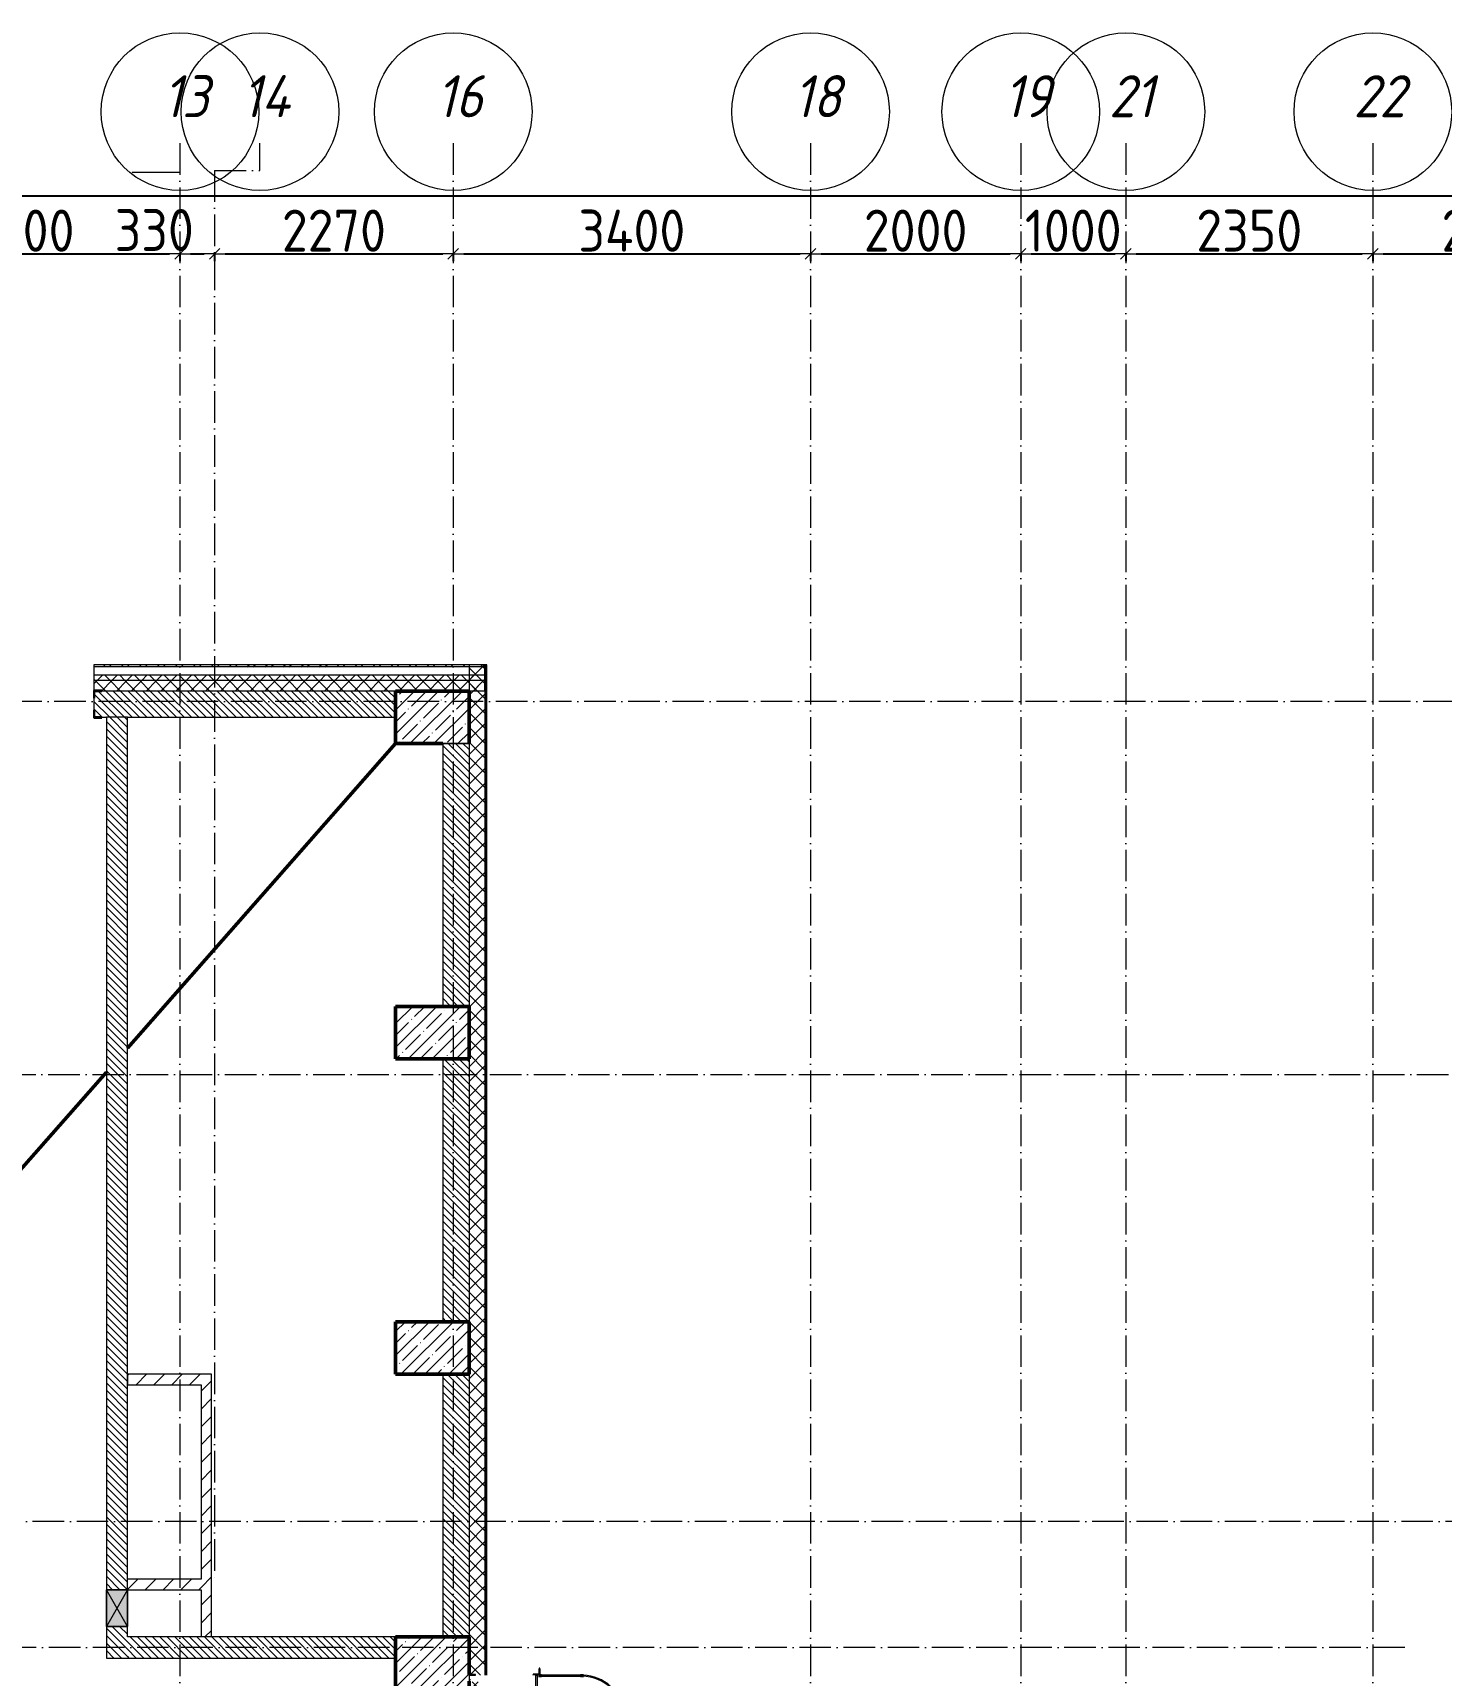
# Model space of a CAD drawing. Header units: millimetres. Extents: x -213536 to 1564669, y 70501 to 942238.
# Drawn here: x 569271 to 582671, y 362599 to 378224 of the extents above; entities that cross this region are included whole.
import ezdxf

# ---------------------------------------------------------------- set-up
doc = ezdxf.new("R2010")
doc.units = ezdxf.units.MM
doc.linetypes.add('50_200_ШТРИХ_1Т_ш5_п1_п1_', pattern=[700, 500, -100, 0, -100])
for name, color, linetype, lineweight in [('A-____-____-DIMS', 7, 'Continuous', 9), ('A-DETL-____-OTLN-1', 7, 'Continuous', 50), ('A-DETL-GENF-OTLN', 7, 'Continuous', 9), ('A-GENM-____-MCUT', 7, 'Continuous', 25), ('A-GENM-____-OTLN', 7, 'Continuous', 9), ('A-GENM-____-OTLN-1', 7, 'Continuous', 25), ('A-GLAZ-____-OTLN', 7, 'Continuous', 9), ('A-WALL-____-MCUT', 7, 'Continuous', 13), ('A-WALL-____-MCUT-1', 7, 'Continuous', 9), ('A-WALL-____-PATT-1', 7, 'Continuous', 9), ('A-WALL-FNSH-MCUT-1', 7, 'Continuous', 9), ('S-COLS-____-MCUT', 7, 'Continuous', 50), ('S-COLS-____-OTLN', 7, 'Continuous', 9), ('S-GRID-____-IDEN', 7, 'Continuous', 9), ('S-GRID-____-OTLN', 7, 'Continuous', 9), ('S-GRID-____-OTLN-1', 7, '50_200_ШТРИХ_1Т_ш5_п1_п1_', 9)]:
    doc.layers.add(name, color=color, linetype=linetype, lineweight=lineweight)
doc.styles.add('ISOCPEUR_I_9', font='isocpeui.ttf', dxfattribs={"width": 0.9, "height": 250})
doc.styles.add('СПДС', font='isocpeur.ttf', dxfattribs={"width": 0.9})
doc.dimstyles.new('Размера А3', dxfattribs={"dimtxt": 200, "dimasz": 100, "dimexe": 70, "dimexo": 100, "dimgap": 20, "dimtad": 1, "dimdec": 0, "dimrnd": 10, "dimzin": 0, "dimdsep": 46, "dimtxsty": 'СПДС', "dimblk": 'ARROWHEAD_6', "dimcen": 1, "dimclrd": 256, "dimclre": 256, "dimclrt": 256, "dimazin": 0, "dimtfac": 1, "dimtdec": 0, "dimtmove": 2, "dimatfit": 3, "dimfxl": 1, "dimtolj": 1, "dimtzin": 0, "dimarcsym": 0})
pattern_1 = [(45, (549721.47, 286281.11), (-70.71068, 70.71068), []), (135, (549721.47, 286281.11), (-70.71068, -70.71068), [])]
pattern_2 = [(135, (549721.475, 286281.11), (-35.35534, -35.35534), [])]
pattern_3 = [(45, (549721.47, 286281.11), (-84.85281, 84.85281), [])]

# ---------------------------------------------------------------- blocks, each defined once
blk = doc.blocks.new('BSC_Колонна _Прямоугольная - 500х700-25279857-АР1_План отверстий 3 этажа в осях 1-64_Ю-ЯЯ')
at = {"layer": 'S-COLS-____-OTLN'}
h = blk.add_hatch(dxfattribs=at)
h.set_pattern_fill('FP_16', color=256, style=0, pattern_type=2)
h.set_pattern_definition([(315, (-76431.04, 23350), (114.04925, 114.04925), []), (315, (-76431.04, 23235.95), (114.04925, 114.04925), [201.613, -40.323, 3.353, -36.97])])
h.paths.add_polyline_path([(-250, -350), (250, -350), (250, 350), (-250, 350), (-250, -55)], flags=0)
at = {"layer": 'S-COLS-____-MCUT'}
for p, q in [((250, 350), (-250, 350)), ((-250, 350), (-250, -350)), ((250, -350), (250, 350)), ((-250, -350), (-170, -350)), ((-107, -350), (250, -350))]:
    blk.add_line(p, q, dxfattribs=at)
blk = doc.blocks.new('BSC_Колонна _Прямоугольная - 500х700-V69-АР1_План отверстий 3 этажа в осях 1-64_Ю-ЯЯ')
at = {"layer": 'S-COLS-____-OTLN'}
h = blk.add_hatch(dxfattribs=at)
h.set_pattern_fill('FP_78', color=256, style=0, pattern_type=2)
h.set_pattern_definition([(315, (-79431.04, 23350), (114.04925, 114.04925), []), (315, (-79431.04, 23235.95), (114.04925, 114.04925), [201.613, -40.323, 3.353, -36.97])])
h.paths.add_polyline_path([(-250, -350), (250, -350), (250, 350), (-250, 350)], flags=0)
at = {"layer": 'S-COLS-____-MCUT'}
for p, q in [((250, 350), (-250, 350)), ((-250, 350), (-250, -350)), ((250, -350), (250, 350)), ((-250, -350), (250, -350))]:
    blk.add_line(p, q, dxfattribs=at)
blk = doc.blocks.new('BSC_Колонна _Прямоугольная - 500х700-V70-АР1_План отверстий 3 этажа в осях 1-64_Ю-ЯЯ')
at = {"layer": 'S-COLS-____-OTLN'}
h = blk.add_hatch(dxfattribs=at)
h.set_pattern_fill('FP_79', color=256, style=0, pattern_type=2)
h.set_pattern_definition([(315, (-82431.04, 23350), (114.04925, 114.04925), []), (315, (-82431.04, 23235.95), (114.04925, 114.04925), [201.613, -40.323, 3.353, -36.97])])
h.paths.add_polyline_path([(-250, -350), (250, -350), (250, 350), (-250, 350)], flags=0)
at = {"layer": 'S-COLS-____-MCUT'}
for p, q in [((250, 350), (-250, 350)), ((-250, 350), (-250, -350)), ((250, -350), (250, 350)), ((-250, -350), (250, -350))]:
    blk.add_line(p, q, dxfattribs=at)
blk = doc.blocks.new('Фахверк_СКБ_Уголок - 250_3380-27498580-АР1_План отверстий 3 этажа в осях 1-64_Ю-ЯЯ')
at = {"layer": 'A-GENM-____-MCUT'}
for p, q in [((200, 181), (125, 181)), ((125, 181), (125, 106)), ((131, 106), (131, 175)), ((131, 175), (200, 175)), ((200, 175), (200, 181)), ((125, 106), (131, 106)), ((131, -6), (125, -6)), ((125, -6), (125, -81)), ((125, -81), (200, -81)), ((131, -75), (131, -6)), ((200, -75), (131, -75)), ((200, -81), (200, -75))]:
    blk.add_line(p, q, dxfattribs=at)
blk = doc.blocks.new('Лестница_Металлическая_Кровля_Перепад - Назначение габаритов по экземпляру-30749997-АР1_План отверстий 3 этажа в осях 1-64_Ю-ЯЯ')
at = {"layer": 'A-GENM-____-MCUT'}
for p, q in [((140, 1610), (110, 1610)), ((110, 1610), (110, 1600)), ((140, 1610), (110, 1610)), ((110, 1610), (110, 1600)), ((110, 1600), (140, 1600)), ((110, 1600), (140, 1600)), ((140, 1600), (140, 1610)), ((140, 1600), (140, 1610)), ((-147, 1493), (-168, 1472)), ((-168, 1472), (-161, 1465)), ((-161, 1465), (-140, 1486)), ((-140, 1486), (-147, 1493)), ((397, 1493), (390, 1486)), ((390, 1486), (411, 1465)), ((418, 1472), (397, 1493)), ((411, 1465), (418, 1472)), ((-275, 1215), (-275, 1185)), ((-265, 1215), (-275, 1215)), ((-275, 1185), (-265, 1185)), ((-265, 1185), (-265, 1215)), ((525, 1215), (515, 1215)), ((515, 1215), (515, 1185)), ((515, 1185), (525, 1185)), ((525, 1185), (525, 1215)), ((-265, 815), (-275, 815)), ((-275, 815), (-275, 785)), ((-265, 785), (-265, 815)), ((525, 815), (515, 815)), ((515, 815), (515, 785)), ((525, 785), (525, 815))]:
    blk.add_line(p, q, dxfattribs=at)
at = {"layer": 'A-GENM-____-OTLN'}
for p, q in [((-275, 1185), (-275, 815)), ((-265, 815), (-265, 1185)), ((515, 1185), (515, 815)), ((525, 815), (525, 1185))]:
    blk.add_line(p, q, dxfattribs=at)
for radius, start, end in [(390, 0, 180), (400, 47.1513, 132.8487), (400, 137.1513, 177.8405), (400, 2.1595, 42.8487)]:
    blk.add_arc((125, 1200), radius, start, end, dxfattribs=at)
blk = doc.blocks.new('ЛМ_Арматурный стержень_ГОСТ 5781-82 - Ø 18 А240-29172526-АР1_План отверстий 3 этажа в осях 1-64_Ю-ЯЯ')
at = {"layer": 'A-GENM-____-OTLN'}
for p, q in [((24334, 76318), (24334, 75518)), ((24334, 76318), (24343, 76318)), ((24343, 76318), (24352, 76318)), ((24352, 75518), (24352, 76318)), ((24343, 75518), (24334, 75518)), ((24352, 75518), (24343, 75518))]:
    blk.add_line(p, q, dxfattribs=at)
blk = doc.blocks.new('ЛМ_Уголок_ГОСТ 8509-93 - L 63х63x6-29176215-АР1_План отверстий 3 этажа в осях 1-64_Ю-ЯЯ')
at = {"layer": 'A-GENM-____-MCUT'}
for p, q in [((24369, 76324), (24312, 76324)), ((24312, 76324), (24312, 76318)), ((24360, 76318), (24375, 76318)), ((24375, 76381), (24369, 76381)), ((24369, 76381), (24369, 76324)), ((24375, 76318), (24375, 76381))]:
    blk.add_line(p, q, dxfattribs=at)
blk = doc.blocks.new('ЛМ_Уголок_ГОСТ 8509-93 - L 63х63x6-29171483-АР1_План отверстий 3 этажа в осях 1-64_Ю-ЯЯ')
at = {"layer": 'A-GENM-____-OTLN'}
for p, q in [((23700, 76324), (23700, 76261)), ((23763, 76324), (23700, 76324)), ((23700, 76261), (23706, 76261)), ((23706, 76261), (23706, 76318)), ((23706, 76318), (23763, 76318)), ((23763, 76318), (23763, 76324))]:
    blk.add_line(p, q, dxfattribs=at)
blk = doc.blocks.new('AR_Отверстие прямоугольное _в стене_ - AR_Отверстие прямоугольное _в стене__ОВ-36906073-АР1_План отверстий 3 этажа в осях 1-64_Ю-ЯЯ')
at = {"layer": 'A-GLAZ-____-OTLN'}
blk.add_hatch(color=256, dxfattribs=at).paths.add_polyline_path([(175, 100), (-175, 100), (-175, -100), (175, -100)], flags=0)
at = {"layer": 'A-DETL-GENF-OTLN'}
for p, q in [((-175, -100), (-175, 100)), ((-175, 100), (175, 100)), ((175, 100), (-175, -100)), ((-175, 100), (175, -100)), ((175, 100), (-175, 100)), ((-175, 100), (-175, -100)), ((175, 100), (175, -100)), ((175, -100), (175, 100)), ((175, -100), (-175, -100)), ((-175, -100), (175, -100))]:
    blk.add_line(p, q, dxfattribs=at)
blk = doc.blocks.new('Ось сетки - Круг_Ø6_00__ISO-2_5_0_9K_-25732049-АР1_План отверстий 3 этажа в осях 1-64_Ю-ЯЯ')
at = {"layer": 'S-GRID-____-IDEN'}
blk.add_circle((0, 0), 3, dxfattribs=at)
blk = doc.blocks.new('ARROWHEAD_6')
at = {"color": 0, "linetype": 'Continuous'}
for p, q in [((0, 0), (-1, 0)), ((-0.5, -0.5), (0.5, 0.5))]:
    blk.add_line(p, q, dxfattribs=at)
blk = doc.blocks.new('*D5913')
at = {"layer": 'A-____-____-DIMS', "lineweight": -2, "transparency": 16777216}
for p, q in [((567671, 376128), (567671, 376052)), ((567771, 376122), (570571, 376122)), ((570671, 376128), (570671, 376052))]:
    blk.add_line(p, q, dxfattribs=at)
at = {"layer": 'Defpoints', "color": 0, "lineweight": 30, "transparency": 16777216}
for p in [(567671, 376228), (570671, 376228), (570671, 376122)]:
    blk.add_point(p, dxfattribs=at)
at = {"layer": 'A-____-____-DIMS', "lineweight": -2, "transparency": 16777216, "xscale": 100, "yscale": 100, "zscale": 100, "rotation": 180}
blk.add_blockref('ARROWHEAD_6', (567671, 376122), dxfattribs=at)
at = {"layer": 'A-____-____-DIMS', "lineweight": -2, "transparency": 16777216, "xscale": 100, "yscale": 100, "zscale": 100}
blk.add_blockref('ARROWHEAD_6', (570671, 376122), dxfattribs=at)
at = {"layer": 'A-____-____-DIMS', "transparency": 16777216, "insert": (569171, 376342), "char_height": 400, "attachment_point": 5, "style": 'СПДС'}
blk.add_mtext('\\A1;3000', dxfattribs=at)
blk = doc.blocks.new('*D5914')
at = {"layer": 'A-____-____-DIMS', "lineweight": -2, "transparency": 16777216}
for p, q in [((570671, 376128), (570671, 376052)), ((570771, 376122), (570901, 376122)), ((571001, 376128), (571001, 376052))]:
    blk.add_line(p, q, dxfattribs=at)
at = {"layer": 'Defpoints', "color": 0, "lineweight": 30, "transparency": 16777216}
for p in [(570671, 376228), (571001, 376228), (571001, 376122)]:
    blk.add_point(p, dxfattribs=at)
at = {"layer": 'A-____-____-DIMS', "lineweight": -2, "transparency": 16777216, "xscale": 100, "yscale": 100, "zscale": 100, "rotation": 180}
blk.add_blockref('ARROWHEAD_6', (570671, 376122), dxfattribs=at)
at = {"layer": 'A-____-____-DIMS', "lineweight": -2, "transparency": 16777216, "xscale": 100, "yscale": 100, "zscale": 100}
blk.add_blockref('ARROWHEAD_6', (571001, 376122), dxfattribs=at)
at = {"layer": 'A-____-____-DIMS', "transparency": 16777216, "insert": (570050, 376548), "char_height": 400, "attachment_point": 1, "line_spacing_factor": 1.149209, "style": 'СПДС'}
blk.add_mtext('\\A1;330', dxfattribs=at)
blk = doc.blocks.new('*D5915')
at = {"layer": 'A-____-____-DIMS', "lineweight": -2, "transparency": 16777216}
for p, q in [((571001, 376128), (571001, 376052)), ((571101, 376122), (573171, 376122)), ((573271, 376128), (573271, 376052))]:
    blk.add_line(p, q, dxfattribs=at)
at = {"layer": 'Defpoints', "color": 0, "lineweight": 30, "transparency": 16777216}
for p in [(571001, 376228), (573271, 376228), (573271, 376122)]:
    blk.add_point(p, dxfattribs=at)
at = {"layer": 'A-____-____-DIMS', "lineweight": -2, "transparency": 16777216, "xscale": 100, "yscale": 100, "zscale": 100, "rotation": 180}
blk.add_blockref('ARROWHEAD_6', (571001, 376122), dxfattribs=at)
at = {"layer": 'A-____-____-DIMS', "lineweight": -2, "transparency": 16777216, "xscale": 100, "yscale": 100, "zscale": 100}
blk.add_blockref('ARROWHEAD_6', (573271, 376122), dxfattribs=at)
at = {"layer": 'A-____-____-DIMS', "transparency": 16777216, "insert": (572136, 376342), "char_height": 400, "attachment_point": 5, "style": 'СПДС'}
blk.add_mtext('\\A1;2270', dxfattribs=at)
blk = doc.blocks.new('*D5916')
at = {"layer": 'A-____-____-DIMS', "lineweight": -2, "transparency": 16777216}
for p, q in [((573271, 376128), (573271, 376052)), ((573371, 376122), (576571, 376122)), ((576671, 376128), (576671, 376052))]:
    blk.add_line(p, q, dxfattribs=at)
at = {"layer": 'Defpoints', "color": 0, "lineweight": 30, "transparency": 16777216}
for p in [(573271, 376228), (576671, 376228), (576671, 376122)]:
    blk.add_point(p, dxfattribs=at)
at = {"layer": 'A-____-____-DIMS', "lineweight": -2, "transparency": 16777216, "xscale": 100, "yscale": 100, "zscale": 100, "rotation": 180}
blk.add_blockref('ARROWHEAD_6', (573271, 376122), dxfattribs=at)
at = {"layer": 'A-____-____-DIMS', "lineweight": -2, "transparency": 16777216, "xscale": 100, "yscale": 100, "zscale": 100}
blk.add_blockref('ARROWHEAD_6', (576671, 376122), dxfattribs=at)
at = {"layer": 'A-____-____-DIMS', "transparency": 16777216, "insert": (574971, 376342), "char_height": 400, "attachment_point": 5, "style": 'СПДС'}
blk.add_mtext('\\A1;3400', dxfattribs=at)
blk = doc.blocks.new('*D5917')
at = {"layer": 'A-____-____-DIMS', "lineweight": -2, "transparency": 16777216}
for p, q in [((576671, 376128), (576671, 376052)), ((576771, 376122), (578571, 376122)), ((578671, 376128), (578671, 376052))]:
    blk.add_line(p, q, dxfattribs=at)
at = {"layer": 'Defpoints', "color": 0, "lineweight": 30, "transparency": 16777216}
for p in [(576671, 376228), (578671, 376228), (578671, 376122)]:
    blk.add_point(p, dxfattribs=at)
at = {"layer": 'A-____-____-DIMS', "lineweight": -2, "transparency": 16777216, "xscale": 100, "yscale": 100, "zscale": 100, "rotation": 180}
blk.add_blockref('ARROWHEAD_6', (576671, 376122), dxfattribs=at)
at = {"layer": 'A-____-____-DIMS', "lineweight": -2, "transparency": 16777216, "xscale": 100, "yscale": 100, "zscale": 100}
blk.add_blockref('ARROWHEAD_6', (578671, 376122), dxfattribs=at)
at = {"layer": 'A-____-____-DIMS', "transparency": 16777216, "insert": (577671, 376342), "char_height": 400, "attachment_point": 5, "style": 'СПДС'}
blk.add_mtext('\\A1;2000', dxfattribs=at)
blk = doc.blocks.new('*D5918')
at = {"layer": 'A-____-____-DIMS', "lineweight": -2, "transparency": 16777216}
for p, q in [((578671, 376128), (578671, 376052)), ((578771, 376122), (579571, 376122)), ((579671, 376128), (579671, 376052))]:
    blk.add_line(p, q, dxfattribs=at)
at = {"layer": 'Defpoints', "color": 0, "lineweight": 30, "transparency": 16777216}
for p in [(578671, 376228), (579671, 376228), (579671, 376122)]:
    blk.add_point(p, dxfattribs=at)
at = {"layer": 'A-____-____-DIMS', "lineweight": -2, "transparency": 16777216, "xscale": 100, "yscale": 100, "zscale": 100, "rotation": 180}
blk.add_blockref('ARROWHEAD_6', (578671, 376122), dxfattribs=at)
at = {"layer": 'A-____-____-DIMS', "lineweight": -2, "transparency": 16777216, "xscale": 100, "yscale": 100, "zscale": 100}
blk.add_blockref('ARROWHEAD_6', (579671, 376122), dxfattribs=at)
at = {"layer": 'A-____-____-DIMS', "transparency": 16777216, "insert": (579171, 376342), "char_height": 400, "attachment_point": 5, "style": 'СПДС'}
blk.add_mtext('\\A1;1000', dxfattribs=at)
blk = doc.blocks.new('*D5919')
at = {"layer": 'A-____-____-DIMS', "lineweight": -2, "transparency": 16777216}
for p, q in [((579671, 376128), (579671, 376052)), ((579771, 376122), (581921, 376122)), ((582021, 376128), (582021, 376052))]:
    blk.add_line(p, q, dxfattribs=at)
at = {"layer": 'Defpoints', "color": 0, "lineweight": 30, "transparency": 16777216}
for p in [(579671, 376228), (582021, 376228), (582021, 376122)]:
    blk.add_point(p, dxfattribs=at)
at = {"layer": 'A-____-____-DIMS', "lineweight": -2, "transparency": 16777216, "xscale": 100, "yscale": 100, "zscale": 100, "rotation": 180}
blk.add_blockref('ARROWHEAD_6', (579671, 376122), dxfattribs=at)
at = {"layer": 'A-____-____-DIMS', "lineweight": -2, "transparency": 16777216, "xscale": 100, "yscale": 100, "zscale": 100}
blk.add_blockref('ARROWHEAD_6', (582021, 376122), dxfattribs=at)
at = {"layer": 'A-____-____-DIMS', "transparency": 16777216, "insert": (580846, 376342), "char_height": 400, "attachment_point": 5, "style": 'СПДС'}
blk.add_mtext('\\A1;2350', dxfattribs=at)
blk = doc.blocks.new('*D5920')
at = {"layer": 'A-____-____-DIMS', "lineweight": -2, "transparency": 16777216}
for p, q in [((582021, 376128), (582021, 376052)), ((582121, 376122), (584221, 376122)), ((584321, 376128), (584321, 376052))]:
    blk.add_line(p, q, dxfattribs=at)
at = {"layer": 'Defpoints', "color": 0, "lineweight": 30, "transparency": 16777216}
for p in [(582021, 376228), (584321, 376228), (584321, 376122)]:
    blk.add_point(p, dxfattribs=at)
at = {"layer": 'A-____-____-DIMS', "lineweight": -2, "transparency": 16777216, "xscale": 100, "yscale": 100, "zscale": 100, "rotation": 180}
blk.add_blockref('ARROWHEAD_6', (582021, 376122), dxfattribs=at)
at = {"layer": 'A-____-____-DIMS', "lineweight": -2, "transparency": 16777216, "xscale": 100, "yscale": 100, "zscale": 100}
blk.add_blockref('ARROWHEAD_6', (584321, 376122), dxfattribs=at)
at = {"layer": 'A-____-____-DIMS', "transparency": 16777216, "insert": (583171, 376342), "char_height": 400, "attachment_point": 5, "style": 'СПДС'}
blk.add_mtext('\\A1;2300', dxfattribs=at)
blk = doc.blocks.new('*D5946')
at = {"layer": 'A-____-____-DIMS', "lineweight": -2, "transparency": 16777216}
for p, q in [((547371, 376680), (547371, 376604)), ((547471, 376674), (598340, 376674)), ((650771, 376674), (599748, 376674)), ((650871, 376680), (650871, 376604))]:
    blk.add_line(p, q, dxfattribs=at)
at = {"layer": 'Defpoints', "color": 0, "lineweight": 30, "transparency": 16777216}
for p in [(547371, 376780), (650871, 376780), (650871, 376674)]:
    blk.add_point(p, dxfattribs=at)
at = {"layer": 'A-____-____-DIMS', "lineweight": -2, "transparency": 16777216, "xscale": 100, "yscale": 100, "zscale": 100, "rotation": 180}
blk.add_blockref('ARROWHEAD_6', (547371, 376674), dxfattribs=at)
at = {"layer": 'A-____-____-DIMS', "lineweight": -2, "transparency": 16777216, "xscale": 100, "yscale": 100, "zscale": 100}
blk.add_blockref('ARROWHEAD_6', (650871, 376674), dxfattribs=at)
at = {"layer": 'A-____-____-DIMS', "transparency": 16777216, "insert": (598360, 377100), "char_height": 400, "attachment_point": 1, "line_spacing_factor": 1.149209, "style": 'СПДС'}
blk.add_mtext('\\A1;103500', dxfattribs=at)

msp = doc.modelspace()

# ---------------------------------------------------------------- hatches: boundary and pattern name
at = {"layer": 'A-WALL-____-PATT-1'}
h = msp.add_hatch(dxfattribs=at)
h.set_pattern_fill('FP_6', color=256, style=0, pattern_type=2)
h.set_pattern_definition([(45, (549721.47, 286281.11), (-85.53659, 85.53659), []), (45, (549778.5, 286281.11), (-85.53659, 85.53659), [])])
h.paths.add_polyline_path([(573590.5, 372192.2), (573590.5, 372212.2), (573571.5, 372212.2), (573571.5, 372192.2)], flags=0)
h.paths.add_polyline_path([(573421.5, 372192.2), (573421.5, 372212.2), (569851.5, 372212.2), (569851.5, 372192.2), (570917, 372192.2)], flags=0)
h.paths.add_polyline_path([(560351.5, 372192.2), (560351.5, 372212.2), (547041.5, 372212.2), (547041.5, 372192.2), (556777.3, 372192.2)], flags=0)
h = msp.add_hatch(dxfattribs=at)
h.set_pattern_fill('FP_4', color=256, style=0, pattern_type=2)
h.set_pattern_definition(pattern_1)
h.paths.add_polyline_path([(573571.5, 354212.2), (573571.5, 354962.2), (573427.5, 354962.2), (573427.5, 354887.2), (573421.5, 354887.2), (573421.5, 354212.2), (573568.2, 354212.2)], flags=0)
h.paths.add_polyline_path([(573571.5, 356762.2), (573571.5, 361799.2), (573484.5, 361799.2), (573484.5, 361793.2), (573421.5, 361793.2), (573421.5, 356837.2), (573427.5, 356837.2), (573427.5, 356762.2)], flags=0)
h.paths.add_polyline_path([(573436.5, 361799.2), (573436.5, 361821.2), (573427.5, 361820.5), (573427.5, 361799.2), (573431.5, 361799.2)], flags=0)
h.paths.add_polyline_path([(573431.5, 361831.2), (573436.5, 361831.8), (573437.3, 361862.2), (573571.5, 361862.2), (573571.5, 362536.2), (573436.5, 362536.2), (573436.5, 362599.2), (573427.5, 362599.2), (573427.5, 362542.2), (573421.5, 362542.2), (573421.5, 362352.2), (573441.5, 362351.5), (573441.5, 362342.2), (573421.5, 362341.5), (573421.5, 361856.2), (573427.5, 361856.2), (573427.5, 361831.8), (573431.5, 361831.8)], flags=0)
h.paths.add_polyline_path([(573571.5, 362599.2), (573571.5, 372212.2), (573421.5, 372212.2), (573421.5, 362605.2), (573484.5, 362605.2), (573484.5, 362599.2), (573568.2, 362599.2)], flags=0)
h = msp.add_hatch(dxfattribs=at)
h.set_pattern_fill('FP_4', color=256, style=0, pattern_type=2)
h.set_pattern_definition(pattern_1)
h.paths.add_polyline_path([(570917, 372062.2), (573571.5, 372062.2), (573571.5, 372112.2), (569851.5, 372112.2), (569851.5, 372062.2)], flags=0)
h.paths.add_polyline_path([(560351.5, 372062.2), (560351.5, 372112.2), (547171.5, 372112.2), (547171.5, 372062.2), (556777.3, 372062.2)], flags=0)
h = msp.add_hatch(dxfattribs=at)
h.set_pattern_fill('FP_4', color=256, style=0, pattern_type=2)
h.set_pattern_definition(pattern_1)
h.paths.add_polyline_path([(573571.5, 371962.2), (573571.5, 372062.2), (569851.5, 372062.2), (569851.5, 371968.2), (569926.5, 371968.2), (569926.5, 371962.2), (570917, 371962.2)], flags=0)
h.paths.add_polyline_path([(560276.5, 371962.2), (560276.5, 371968.2), (560351.5, 371968.2), (560351.5, 372062.2), (547271.5, 372062.2), (547271.5, 371962.2), (559621.5, 371962.2)], flags=0)
h = msp.add_hatch(dxfattribs=at)
h.set_pattern_fill('FP_9', color=256, style=0, pattern_type=2)
h.set_pattern_definition(pattern_2)
h.paths.add_polyline_path([(569971.5, 371712.2), (572721.5, 371712.2), (572721.5, 371962.2), (569857.5, 371962.2), (569857.5, 371893.2), (569851.5, 371893.2), (569851.5, 371781.2), (569857.5, 371781.2), (569857.5, 371712.2), (569926.5, 371712.2)], flags=0)
h = msp.add_hatch(dxfattribs=at)
h.set_pattern_fill('FP_9', color=256, style=0, pattern_type=2)
h.set_pattern_definition(pattern_2)
h.paths.add_polyline_path([(570171.5, 362762.2), (570171.5, 363062.2), (569971.5, 363062.2), (569971.5, 362762.2)], flags=0)
h.paths.add_polyline_path([(570171.5, 363412.2), (570171.5, 371712.2), (569971.5, 371712.2), (569971.5, 363412.2), (570161.2, 363412.2)], flags=0)
h = msp.add_hatch(dxfattribs=at)
h.set_pattern_fill('FP_9', color=256, style=0, pattern_type=2)
h.set_pattern_definition(pattern_2)
h.paths.add_polyline_path([(573421.5, 368962.2), (573421.5, 371462.2), (573171.5, 371462.2), (573171.5, 368962.2)], flags=0)
h = msp.add_hatch(dxfattribs=at)
h.set_pattern_fill('FP_9', color=256, style=0, pattern_type=2)
h.set_pattern_definition(pattern_2)
h.paths.add_polyline_path([(573421.5, 365962.2), (573421.5, 368462.2), (573171.5, 368462.2), (573171.5, 365962.2)], flags=0)
h = msp.add_hatch(dxfattribs=at)
h.set_pattern_fill('FP_7', color=256, style=0, pattern_type=2)
h.set_pattern_definition(pattern_3)
h.paths.add_polyline_path([(570871.5, 365362.2), (570871.5, 365462.2), (570171.5, 365462.2), (570171.5, 365362.2)], flags=0)
h = msp.add_hatch(dxfattribs=at)
h.set_pattern_fill('FP_7', color=256, style=0, pattern_type=2)
h.set_pattern_definition(pattern_3)
h.paths.add_polyline_path([(570917, 362962.2), (570971.5, 362962.2), (570971.5, 365462.2), (570871.5, 365462.2), (570871.5, 362962.2)], flags=0)
h = msp.add_hatch(dxfattribs=at)
h.set_pattern_fill('FP_9', color=256, style=0, pattern_type=2)
h.set_pattern_definition(pattern_2)
h.paths.add_polyline_path([(573421.5, 362962.2), (573421.5, 365462.2), (573171.5, 365462.2), (573171.5, 362962.2)], flags=0)
h = msp.add_hatch(dxfattribs=at)
h.set_pattern_fill('FP_7', color=256, style=0, pattern_type=2)
h.set_pattern_definition(pattern_3)
h.paths.add_polyline_path([(570871.5, 363412.2), (570871.5, 363512.2), (570171.5, 363512.2), (570171.5, 363412.2)], flags=0)
h = msp.add_hatch(dxfattribs=at)
h.set_pattern_fill('FP_9', color=256, style=0, pattern_type=2)
h.set_pattern_definition(pattern_2)
h.paths.add_polyline_path([(572684.5, 362762.2), (572721.5, 362762.2), (572721.5, 362962.2), (570171.5, 362962.2), (570171.5, 362762.2), (570917, 362762.2)], flags=0)
at = {"layer": 'S-COLS-____-OTLN'}
h = msp.add_hatch(dxfattribs=at)
h.set_pattern_fill('FP_12', color=256, style=0, pattern_type=2)
h.set_pattern_definition([(45, (549721.47, 286281.11), (-114.04925, 114.04925), []), (45, (549835.52, 286281.11), (-114.04925, 114.04925), [201.612, -40.322, 3.353, -36.97])])
h.paths.add_polyline_path([(573171.5, 371462.2), (573421.5, 371462.2), (573421.5, 371962.2), (572721.5, 371962.2), (572721.5, 371462.2)], flags=0)

# ---------------------------------------------------------------- linework, layer by layer
at = {"layer": 'A-DETL-____-OTLN-1'}
for p, q in [((570171.5, 368564.4), (572721.5, 371462.2)), ((563221.5, 360666.7), (569971.5, 368337.2))]:
    msp.add_line(p, q, dxfattribs=at)
at = {"layer": 'A-WALL-____-MCUT'}
for p, q in [((573571.5, 372192.2), (569851.5, 372192.2)), ((569851.5, 372192.2), (569851.5, 371968.2)), ((573571.5, 371962.2), (573571.5, 372192.2)), ((569851.5, 371893.2), (569851.5, 371781.2)), ((573571.5, 371962.2), (569926.5, 371962.2)), ((572721.5, 371712.2), (572721.5, 371962.2)), ((569926.5, 371712.2), (569971.5, 371712.2)), ((569971.5, 371712.2), (569971.5, 363412.2)), ((570171.5, 363412.2), (570171.5, 371712.2)), ((570171.5, 371712.2), (572721.5, 371712.2)), ((573171.5, 371462.2), (573171.5, 368962.2)), ((573421.5, 371462.2), (573421.5, 368962.2)), ((573171.5, 368462.2), (573171.5, 365962.2)), ((573421.5, 368462.2), (573421.5, 365962.2)), ((573171.5, 365462.2), (573171.5, 362962.2)), ((573421.5, 365462.2), (573421.5, 362962.2)), ((569971.5, 363062.2), (569971.5, 362762.2)), ((570171.5, 362962.2), (570171.5, 363062.2)), ((572721.5, 362962.2), (570171.5, 362962.2)), ((569971.5, 362762.2), (572721.5, 362762.2))]:
    msp.add_line(p, q, dxfattribs=at)
at = {"layer": 'A-WALL-____-MCUT-1'}
for p, q in [((573421.5, 372212.2), (573421.5, 371462.2)), ((573571.5, 372212.2), (573421.5, 372212.2)), ((573571.5, 372211.2), (573571.5, 372212.2)), ((573577.5, 362599.2), (573577.5, 372211.2)), ((573583.5, 362599.2), (573583.5, 372211.2)), ((573571.5, 372112.2), (569851.5, 372112.2)), ((573571.5, 372062.2), (569851.5, 372062.2)), ((570171.5, 371712.2), (569971.5, 371712.2)), ((573421.5, 371462.2), (573171.5, 371462.2))]:
    msp.add_line(p, q, dxfattribs=at)
at = {"layer": 'A-WALL-FNSH-MCUT-1'}
for p, q in [((573421.5, 372212.2), (569851.5, 372212.2)), ((569851.5, 372212.2), (569851.5, 372192.2)), ((569851.5, 372192.2), (569851.5, 372192.2)), ((573590.5, 372212.2), (573571.5, 372212.2)), ((573571.5, 372211.2), (573571.5, 362599.2)), ((573591.5, 372211.2), (573571.5, 372211.2)), ((573571.5, 372192.2), (573590.5, 372192.2)), ((573590.5, 372192.2), (573590.5, 372212.2)), ((573591.5, 362599.2), (573591.5, 372211.2)), ((570971.5, 365462.2), (570171.5, 365462.2)), ((570171.5, 365462.2), (570171.5, 365362.2)), ((570171.5, 365362.2), (570871.5, 365362.2)), ((570871.5, 365362.2), (570871.5, 363512.2)), ((570971.5, 362962.2), (570971.5, 365462.2)), ((570871.5, 363512.2), (570171.5, 363512.2)), ((570171.5, 363412.2), (570871.5, 363412.2)), ((570871.5, 363412.2), (570871.5, 362962.2))]:
    msp.add_line(p, q, dxfattribs=at)
at = {"layer": 'S-COLS-____-MCUT'}
for p, q in [((573421.5, 371962.2), (572721.5, 371962.2)), ((572721.5, 371962.2), (572721.5, 371462.2)), ((573421.5, 371462.2), (573421.5, 371962.2)), ((572721.5, 371462.2), (573171.5, 371462.2))]:
    msp.add_line(p, q, dxfattribs=at)
at = {"layer": 'S-COLS-____-OTLN'}
msp.add_line((573171.5, 371462.2), (573421.5, 371462.2), dxfattribs=at)
at = {"layer": 'S-GRID-____-OTLN'}
msp.add_line((570671.5, 376896), (570216.6, 376896), dxfattribs=at)
at = {"layer": 'S-GRID-____-OTLN-1', "color": 251, "ltscale": 0.6, "true_color": 0x636466}
for p, q in [((570671.5, 377174), (570671.5, 339172.7)), ((571432.6, 376915.7), (571432.6, 377174)), ((573271.5, 377174), (573271.5, 352956.6)), ((576671.5, 377174), (576671.5, 339172.7)), ((578671.5, 377174), (578671.5, 352956.6)), ((579671.5, 377174), (579671.5, 339172.7)), ((582021.5, 377174), (582021.5, 352956.6)), ((571001.5, 376915.7), (571001.5, 363528.4)), ((571001.5, 376915.7), (571432.6, 376915.7)), ((653795.9, 371862.2), (545052.7, 371862.2)), ((545052.7, 368312.2), (653795.9, 368312.2)), ((596876.1, 364062.2), (545052.7, 364062.2)), ((582326.5, 362862.2), (545052.7, 362862.2))]:
    msp.add_line(p, q, dxfattribs=at)

# ---------------------------------------------------------------- block references
at = {"layer": 'A-GENM-____-OTLN'}
for name in ['ЛМ_Уголок_ГОСТ 8509-93 - L 63х63x6-29176215-АР1_План отверстий 3 этажа в осях 1-64_Ю-ЯЯ', 'ЛМ_Уголок_ГОСТ 8509-93 - L 63х63x6-29171483-АР1_План отверстий 3 этажа в осях 1-64_Ю-ЯЯ', 'ЛМ_Арматурный стержень_ГОСТ 5781-82 - Ø 18 А240-29172526-АР1_План отверстий 3 этажа в осях 1-64_Ю-ЯЯ']:
    msp.add_blockref(name, (549721.5, 286281.1), dxfattribs=at)
at = {"layer": 'A-GENM-____-OTLN', "rotation": 269.9999999999999}
msp.add_blockref('Лестница_Металлическая_Кровля_Перепад - Назначение габаритов по экземпляру-30749997-АР1_План отверстий 3 этажа в осях 1-64_Ю-ЯЯ', (573296.5, 362324.2), dxfattribs=at)
at = {"layer": 'A-GENM-____-OTLN-1'}
msp.add_blockref('Фахверк_СКБ_Уголок - 250_3380-27498580-АР1_План отверстий 3 этажа в осях 1-64_Ю-ЯЯ', (569726.5, 371787.2), dxfattribs=at)
at = {"layer": 'A-GLAZ-____-OTLN', "rotation": 269.9999999999999}
msp.add_blockref('AR_Отверстие прямоугольное _в стене_ - AR_Отверстие прямоугольное _в стене__ОВ-36906073-АР1_План отверстий 3 этажа в осях 1-64_Ю-ЯЯ', (570071.5, 363237.2), dxfattribs=at)
at = {"layer": 'S-COLS-____-OTLN', "rotation": 89.9999999999999}
for name, p in [('BSC_Колонна _Прямоугольная - 500х700-V70-АР1_План отверстий 3 этажа в осях 1-64_Ю-ЯЯ', (573071.5, 368712.2)), ('BSC_Колонна _Прямоугольная - 500х700-V69-АР1_План отверстий 3 этажа в осях 1-64_Ю-ЯЯ', (573071.5, 365712.2)), ('BSC_Колонна _Прямоугольная - 500х700-25279857-АР1_План отверстий 3 этажа в осях 1-64_Ю-ЯЯ', (573071.5, 362712.2))]:
    msp.add_blockref(name, p, dxfattribs=at)
at = {"layer": 'S-GRID-____-IDEN', "xscale": 250, "yscale": 250, "zscale": 99.99999999999993, "rotation": 180}
for p in [(570671.5, 377474), (571432.6, 377474), (573271.5, 377474), (576671.5, 377474), (578671.5, 377474), (579671.5, 377474), (582021.5, 377474)]:
    msp.add_blockref('Ось сетки - Круг_Ø6_00__ISO-2_5_0_9K_-25732049-АР1_План отверстий 3 этажа в осях 1-64_Ю-ЯЯ', p, dxfattribs=at)

# ---------------------------------------------------------------- texts
at = {"layer": 'S-GRID-____-IDEN', "char_height": 400, "attachment_point": 1, "style": 'ISOCPEUR_I_9'}
for s, insert, width in [('13', (570511.1, 377821), 346.329), ('14', (571263.2, 377821), 367.975), ('16', (573111.1, 377821), 346.329), ('18', (576511.1, 377821), 346.329), ('19', (578511.1, 377821), 346.329), ('21', (579511.1, 377821), 346.329), ('22', (581837.2, 377821), 404.05)]:
    msp.add_mtext(s, dxfattribs=dict(at, insert=insert, width=width))

# ---------------------------------------------------------------- dimensions: what is measured, and where the dimension line sits
at = {"layer": 'A-____-____-DIMS'}
for base, p1, p2, picture, middle in [((650871.5, 376673.8), (547371.5, 376779.8), (650871.5, 376779.8), '*D5946', (599044.3, 376833.7)), ((571001.5, 376121.6), (570671.5, 376227.6), (571001.5, 376227.6), '*D5914', (570392.1, 376281.5))]:
    dim = msp.add_linear_dim(base=base, p1=p1, p2=p2, dimstyle='Размера А3', override={"dimtxt": 400}, dxfattribs=at)
    dim.commit()
    dim.dimension.update_dxf_attribs({"geometry": picture, "text_midpoint": middle, "dimtype": 160})
for base, p1, p2, picture, middle in [((570671.5, 376121.6), (567671.5, 376227.6), (570671.5, 376227.6), '*D5913', (569171.5, 376341.6)), ((573271.5, 376121.6), (571001.5, 376227.6), (573271.5, 376227.6), '*D5915', (572136.5, 376341.6)), ((576671.5, 376121.6), (573271.5, 376227.6), (576671.5, 376227.6), '*D5916', (574971.5, 376341.6)), ((578671.5, 376121.6), (576671.5, 376227.6), (578671.5, 376227.6), '*D5917', (577671.5, 376341.6)), ((579671.5, 376121.6), (578671.5, 376227.6), (579671.5, 376227.6), '*D5918', (579171.5, 376341.6)), ((582021.5, 376121.6), (579671.5, 376227.6), (582021.5, 376227.6), '*D5919', (580846.5, 376341.6)), ((584321.5, 376121.6), (582021.5, 376227.6), (584321.5, 376227.6), '*D5920', (583171.5, 376341.6))]:
    dim = msp.add_linear_dim(base=base, p1=p1, p2=p2, dimstyle='Размера А3', override={"dimtxt": 400}, dxfattribs=at)
    dim.commit()
    dim.dimension.update_dxf_attribs({"geometry": picture, "text_midpoint": middle})

doc.saveas('drawing.dxf')
